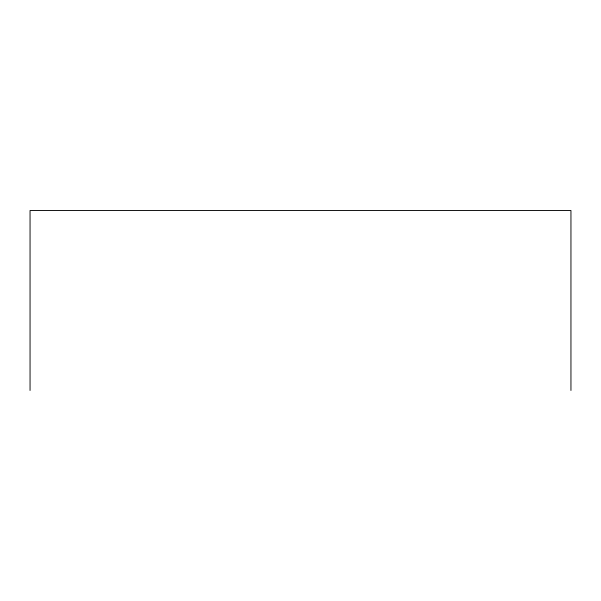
<?xml version="1.0" encoding="UTF-8"?>
<svg xmlns="http://www.w3.org/2000/svg" width="601" height="601" viewBox="0 0 601 601"><rect width="100%" height="100%" fill="white"/><g stroke="black" fill="none" stroke-linecap="round" stroke-linejoin="round"><path stroke-width="0.9" d="M570.95 390.47L570.95 210.53L30.05 210.53L30.05 390.47"/></g></svg>
